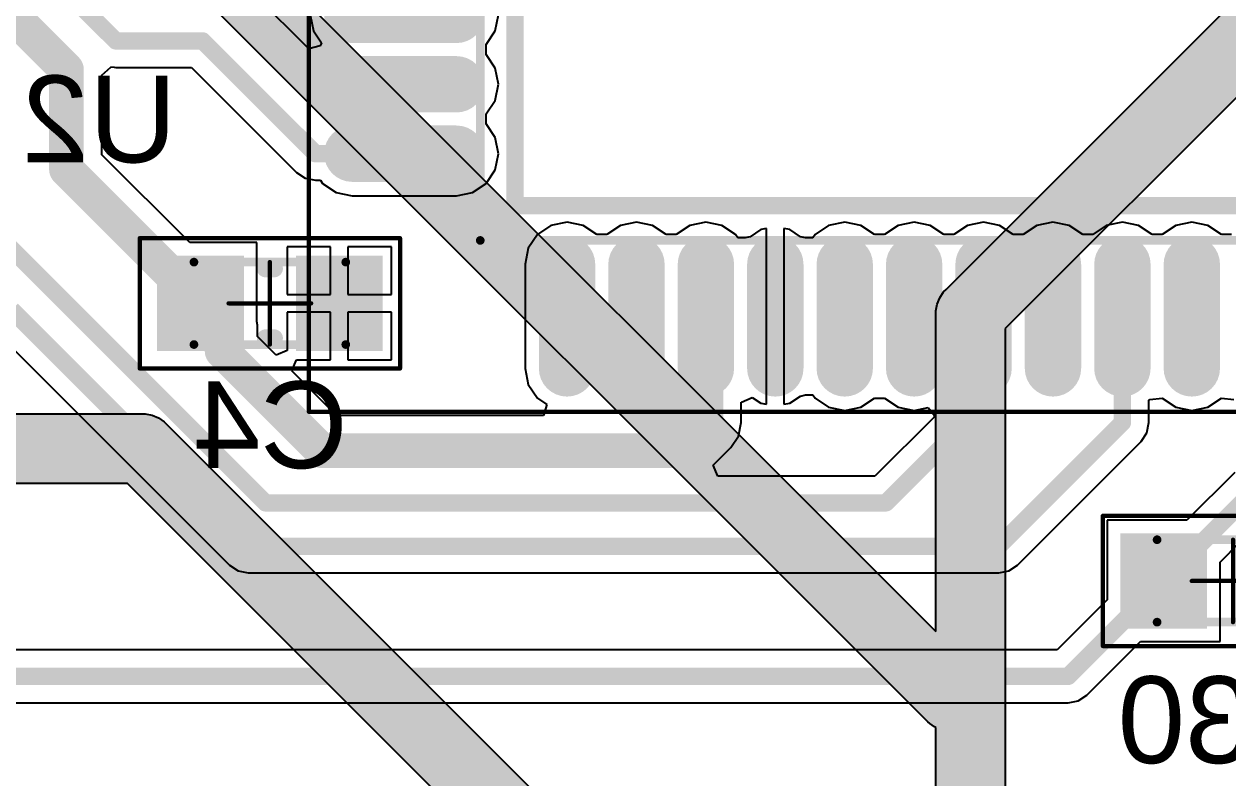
# Model space of a CAD drawing. Header units: inches. Extents: x -5 to 179, y -47 to 8.
# Drawn here: x 76.97 to 90.84, y -35.17 to -26.48 of the extents above; entities that cross this region are included whole.
import ezdxf

# ---------------------------------------------------------------- set-up
doc = ezdxf.new("R2010")
doc.units = ezdxf.units.IN
for name, color, linetype in [('Bottom 3D Body', 56, 'Continuous'), ('Bottom Courtyard', 56, 'Continuous'), ('Bottom Layer', 5, 'Continuous'), ('Bottom Overlay', 54, 'Continuous'), ('Bottom Paste', 16, 'Continuous'), ('Bottom Solder', 6, 'Continuous'), ('Mechanical 1', 6, 'Continuous'), ('Top Solder', 216, 'Continuous')]:
    doc.layers.add(name, color=color, linetype=linetype)
doc.styles.add('Arial', font='', dxfattribs={"height": 0.2})
doc.styles.get('Arial').set_extended_font_data('Arial')

# ---------------------------------------------------------------- blocks, each defined once
blk = doc.blocks.new('CAPC0603_1608_55_N_B_979')
at = {"layer": 'Bottom Layer'}
for points in [[(-0.34999803, 0.5000002699999999), (-0.34999803, -0.5000002699999999), (-1.24999877, -0.5000002699999999), (-1.24999877, 0.5000002699999999)], [(1.25000131, 0.5000002699999999), (1.25000131, -0.5000002699999999), (0.35000057, -0.5000002699999999), (0.35000057, 0.5000002699999999)]]:
    blk.add_hatch(color=5, dxfattribs=at).paths.add_polyline_path(points)
at = {"layer": 'Bottom Paste'}
for points in [[(-0.34999803, 0.5000002699999999), (-0.34999803, -0.5000002699999999), (-1.24999877, -0.5000002699999999), (-1.24999877, 0.5000002699999999)], [(1.25000131, 0.5000002699999999), (1.25000131, -0.5000002699999999), (0.35000057, -0.5000002699999999), (0.35000057, 0.5000002699999999)]]:
    blk.add_hatch(color=16, dxfattribs=at).paths.add_polyline_path(points)
at = {"layer": 'Bottom Solder'}
for points in [[(-0.29999813, 0.55000017), (-0.29999813, -0.55000017), (-1.29999867, -0.55000017), (-1.29999867, 0.55000017)], [(1.30000121, 0.55000017), (1.30000121, -0.55000017), (0.30000067, -0.55000017), (0.30000067, 0.55000017)]]:
    blk.add_hatch(color=6, dxfattribs=at).paths.add_polyline_path(points)
at = {"layer": 'Bottom 3D Body'}
for points in [[(0.8750020599999999, 0.47500032, 0.0999998, 0.0999998, 0), (-0.87499952, 0.47500032, 0.0999998, 0.0999998, 0)], [(-0.87499952, 0.47500032, 0.0999998, 0.0999998, 0), (-0.87499952, -0.47499778, 0.0999998, 0.0999998, 0)], [(0.8750020599999999, 0.47500032, 0.0999998, 0.0999998, 0), (0.8750020599999999, -0.47499778, 0.0999998, 0.0999998, 0)], [(0.8750020599999999, -0.47499778, 0.0999998, 0.0999998, 0), (-0.87499952, -0.47499778, 0.0999998, 0.0999998, 0)]]:
    blk.add_lwpolyline(points, format="xyseb", dxfattribs=at)
for points in [[(-0.8999982, 0.47500032, 0.0499999, 0.0499999, 1), (-0.8500008399999999, 0.47500032, 0.0499999, 0.0499999, 1)], [(-0.8999982, 0.47500032, 0.0499999, 0.0499999, 1), (-0.8500008399999999, 0.47500032, 0.0499999, 0.0499999, 1)], [(0.85000338, 0.47500032, 0.0499999, 0.0499999, 1), (0.90000074, 0.47500032, 0.0499999, 0.0499999, 1)], [(0.85000338, 0.47500032, 0.0499999, 0.0499999, 1), (0.90000074, 0.47500032, 0.0499999, 0.0499999, 1)], [(-0.8999982, -0.47499778, 0.0499999, 0.0499999, 1), (-0.8500008399999999, -0.47499778, 0.0499999, 0.0499999, 1)], [(-0.8999982, -0.47499778, 0.0499999, 0.0499999, 1), (-0.8500008399999999, -0.47499778, 0.0499999, 0.0499999, 1)], [(0.85000338, -0.47499778, 0.0499999, 0.0499999, 1), (0.90000074, -0.47499778, 0.0499999, 0.0499999, 1)], [(0.85000338, -0.47499778, 0.0499999, 0.0499999, 1), (0.90000074, -0.47499778, 0.0499999, 0.0499999, 1)]]:
    blk.add_lwpolyline(points, format="xyseb", close=True, dxfattribs=at)
at = {"layer": 'Bottom Courtyard'}
for points in [[(1.50000208, 0.75000104, 0.0499999, 0.0499999, 0), (-1.49999954, 0.75000104, 0.0499999, 0.0499999, 0)], [(-1.49999954, 0.75000104, 0.0499999, 0.0499999, 0), (-1.49999954, -0.7499985, 0.0499999, 0.0499999, 0)], [(1.50000208, 0.75000104, 0.0499999, 0.0499999, 0), (1.50000208, -0.7499985, 0.0499999, 0.0499999, 0)], [(2.54e-06, 0.47500032, 0.0499999, 0.0499999, 0), (2.54e-06, -0.47499778, 0.0499999, 0.0499999, 0)], [(0.47500286, 0, 0.0499999, 0.0499999, 0), (-0.47499778, 0, 0.0499999, 0.0499999, 0)], [(1.50000208, -0.7499985, 0.0499999, 0.0499999, 0), (-1.49999954, -0.7499985, 0.0499999, 0.0499999, 0)]]:
    blk.add_lwpolyline(points, format="xyseb", dxfattribs=at)
for points in [[(-1.51249888, 0.75000104, 0.02499868, 0.02499868, 1), (-1.4875002, 0.75000104, 0.02499868, 0.02499868, 1)], [(-1.51249888, 0.75000104, 0.02499868, 0.02499868, 1), (-1.4875002, 0.75000104, 0.02499868, 0.02499868, 1)], [(1.48750274, 0.75000104, 0.02499868, 0.02499868, 1), (1.51250142, 0.75000104, 0.02499868, 0.02499868, 1)], [(1.48750274, 0.75000104, 0.02499868, 0.02499868, 1), (1.51250142, 0.75000104, 0.02499868, 0.02499868, 1)], [(-0.0124968, 0.47500032, 0.02499868, 0.02499868, 1), (0.01250188, 0.47500032, 0.02499868, 0.02499868, 1)], [(-0.48749712, 0, 0.02499868, 0.02499868, 1), (-0.46249844, 0, 0.02499868, 0.02499868, 1)], [(0.46250352, 0, 0.02499868, 0.02499868, 1), (0.4875022, 0, 0.02499868, 0.02499868, 1)], [(-0.0124968, -0.47499778, 0.02499868, 0.02499868, 1), (0.01250188, -0.47499778, 0.02499868, 0.02499868, 1)], [(-1.51249888, -0.7499985, 0.02499868, 0.02499868, 1), (-1.4875002, -0.7499985, 0.02499868, 0.02499868, 1)], [(-1.51249888, -0.7499985, 0.02499868, 0.02499868, 1), (-1.4875002, -0.7499985, 0.02499868, 0.02499868, 1)], [(1.48750274, -0.7499985, 0.02499868, 0.02499868, 1), (1.51250142, -0.7499985, 0.02499868, 0.02499868, 1)], [(1.48750274, -0.7499985, 0.02499868, 0.02499868, 1), (1.51250142, -0.7499985, 0.02499868, 0.02499868, 1)]]:
    blk.add_lwpolyline(points, format="xyseb", close=True, dxfattribs=at)
blk = doc.blocks.new('CAPC0603_1608_55_N_B_989')
at = {"layer": 'Bottom Layer'}
for points in [[(-0.34999549, 0.50002567), (-0.34999549, -0.49997487), (-1.24999623, -0.49997487), (-1.24999623, 0.50002567)], [(1.25000131, 0.50002567), (1.25000131, -0.49997487), (0.35000057, -0.49997487), (0.35000057, 0.50002567)]]:
    blk.add_hatch(color=5, dxfattribs=at).paths.add_polyline_path(points)
at = {"layer": 'Bottom Paste'}
for points in [[(-0.34999549, 0.50002567), (-0.34999549, -0.49997487), (-1.24999623, -0.49997487), (-1.24999623, 0.50002567)], [(1.25000131, 0.50002567), (1.25000131, -0.49997487), (0.35000057, -0.49997487), (0.35000057, 0.50002567)]]:
    blk.add_hatch(color=16, dxfattribs=at).paths.add_polyline_path(points)
at = {"layer": 'Bottom Solder'}
for points in [[(-0.29999559, 0.55002557), (-0.29999559, -0.54997477), (-1.29999613, -0.54997477), (-1.29999613, 0.55002557)], [(1.30000121, 0.55002557), (1.30000121, -0.54997477), (0.30000067, -0.54997477), (0.30000067, 0.55002557)]]:
    blk.add_hatch(color=6, dxfattribs=at).paths.add_polyline_path(points)
at = {"layer": 'Bottom 3D Body'}
for points in [[(-0.8749766599999999, 0.4750054, 0.0999998, 0.0999998, 0), (-0.8749766599999999, -0.4750054, 0.0999998, 0.0999998, 0)], [(0.8749817400000001, 0.4750054, 0.0999998, 0.0999998, 0), (-0.8749766599999999, 0.4750054, 0.0999998, 0.0999998, 0)], [(0.8749817400000001, 0.4750054, 0.0999998, 0.0999998, 0), (0.8749817400000001, -0.4750054, 0.0999998, 0.0999998, 0)], [(0.8749817400000001, -0.4750054, 0.0999998, 0.0999998, 0), (-0.8749766599999999, -0.4750054, 0.0999998, 0.0999998, 0)]]:
    blk.add_lwpolyline(points, format="xyseb", dxfattribs=at)
for points in [[(-0.89997534, 0.4750054, 0.0499999, 0.0499999, 1), (-0.8499779799999999, 0.4750054, 0.0499999, 0.0499999, 1)], [(-0.89997534, 0.4750054, 0.0499999, 0.0499999, 1), (-0.8499779799999999, 0.4750054, 0.0499999, 0.0499999, 1)], [(0.8499830599999999, 0.4750054, 0.0499999, 0.0499999, 1), (0.8999804199999999, 0.4750054, 0.0499999, 0.0499999, 1)], [(0.8499830599999999, 0.4750054, 0.0499999, 0.0499999, 1), (0.8999804199999999, 0.4750054, 0.0499999, 0.0499999, 1)], [(-0.89997534, -0.4750054, 0.0499999, 0.0499999, 1), (-0.8499779799999999, -0.4750054, 0.0499999, 0.0499999, 1)], [(-0.89997534, -0.4750054, 0.0499999, 0.0499999, 1), (-0.8499779799999999, -0.4750054, 0.0499999, 0.0499999, 1)], [(0.8499830599999999, -0.4750054, 0.0499999, 0.0499999, 1), (0.8999804199999999, -0.4750054, 0.0499999, 0.0499999, 1)], [(0.8499830599999999, -0.4750054, 0.0499999, 0.0499999, 1), (0.8999804199999999, -0.4750054, 0.0499999, 0.0499999, 1)]]:
    blk.add_lwpolyline(points, format="xyseb", close=True, dxfattribs=at)
at = {"layer": 'Bottom Courtyard'}
for points in [[(-1.50001986, 0.7499858, 0.0499999, 0.0499999, 0), (-1.50001986, -0.7499858, 0.0499999, 0.0499999, 0)], [(1.50002494, 0.7499858, 0.0499999, 0.0499999, 0), (-1.50001986, 0.7499858, 0.0499999, 0.0499999, 0)], [(1.50002494, 0.7499858, 0.0499999, 0.0499999, 0), (1.50002494, -0.7499858, 0.0499999, 0.0499999, 0)], [(2.54e-06, 0.4750054, 0.0499999, 0.0499999, 0), (2.54e-06, -0.4750054, 0.0499999, 0.0499999, 0)], [(0.47498254, 2.54e-05, 0.0499999, 0.0499999, 0), (-0.4749774599999999, 2.54e-05, 0.0499999, 0.0499999, 0)], [(1.50002494, -0.7499858, 0.0499999, 0.0499999, 0), (-1.50001986, -0.7499858, 0.0499999, 0.0499999, 0)]]:
    blk.add_lwpolyline(points, format="xyseb", dxfattribs=at)
for points in [[(-1.5125192, 0.7499858, 0.02499868, 0.02499868, 1), (-1.48752052, 0.7499858, 0.02499868, 0.02499868, 1)], [(-1.5125192, 0.7499858, 0.02499868, 0.02499868, 1), (-1.48752052, 0.7499858, 0.02499868, 0.02499868, 1)], [(1.4875256, 0.7499858, 0.02499868, 0.02499868, 1), (1.51252428, 0.7499858, 0.02499868, 0.02499868, 1)], [(1.4875256, 0.7499858, 0.02499868, 0.02499868, 1), (1.51252428, 0.7499858, 0.02499868, 0.02499868, 1)], [(-0.0124968, 0.4750054, 0.02499868, 0.02499868, 1), (0.01250188, 0.4750054, 0.02499868, 0.02499868, 1)], [(-0.4874768, 2.54e-05, 0.02499868, 0.02499868, 1), (-0.46247812, 2.54e-05, 0.02499868, 0.02499868, 1)], [(0.4624831999999999, 2.54e-05, 0.02499868, 0.02499868, 1), (0.48748188, 2.54e-05, 0.02499868, 0.02499868, 1)], [(-0.0124968, -0.4750054, 0.02499868, 0.02499868, 1), (0.01250188, -0.4750054, 0.02499868, 0.02499868, 1)], [(-1.5125192, -0.7499858, 0.02499868, 0.02499868, 1), (-1.48752052, -0.7499858, 0.02499868, 0.02499868, 1)], [(-1.5125192, -0.7499858, 0.02499868, 0.02499868, 1), (-1.48752052, -0.7499858, 0.02499868, 0.02499868, 1)], [(1.4875256, -0.7499858, 0.02499868, 0.02499868, 1), (1.51252428, -0.7499858, 0.02499868, 0.02499868, 1)], [(1.4875256, -0.7499858, 0.02499868, 0.02499868, 1), (1.51252428, -0.7499858, 0.02499868, 0.02499868, 1)]]:
    blk.add_lwpolyline(points, format="xyseb", close=True, dxfattribs=at)
at = {"layer": 'Bottom Overlay'}
for points in [[(0.04998974, 0.4000246, 0.1999996, 0.1999996, 0), (-0.04998465999999999, 0.4000246, 0.1999996, 0.1999996, 0)], [(0.04998974, -0.3999738, 0.1999996, 0.1999996, 0), (-0.04998465999999999, -0.3999738, 0.1999996, 0.1999996, 0)]]:
    blk.add_lwpolyline(points, format="xyseb", dxfattribs=at)
for points in [[(-0.09998455999999999, 0.4000246, 0.0999998, 0.0999998, 1), (1.524e-05, 0.4000246, 0.0999998, 0.0999998, 1)], [(-1.016e-05, 0.4000246, 0.0999998, 0.0999998, 1), (0.09998964, 0.4000246, 0.0999998, 0.0999998, 1)], [(-0.09998455999999999, -0.3999738, 0.0999998, 0.0999998, 1), (1.524e-05, -0.3999738, 0.0999998, 0.0999998, 1)], [(-1.016e-05, -0.3999738, 0.0999998, 0.0999998, 1), (0.09998964, -0.3999738, 0.0999998, 0.0999998, 1)]]:
    blk.add_lwpolyline(points, format="xyseb", close=True, dxfattribs=at)
blk = doc.blocks.new('TQFP80P1200X1200X120_44N_B_993')
at = {"layer": 'Bottom Layer'}
h = blk.add_hatch(color=5, dxfattribs=at)
edge = h.paths.add_edge_path()
edge.add_arc((5.27501358, 3.20001138), 0.27499818, 90, 270)
edge.add_line((5.27501358, 2.9250132), (6.475016259999999, 2.9250132))
edge.add_arc((6.475016259999999, 3.20001138), 0.27499818, 270, 450)
edge.add_line((6.475016259999999, 3.47500956), (5.27501358, 3.47500956))
h = blk.add_hatch(color=5, dxfattribs=at)
edge = h.paths.add_edge_path()
edge.add_arc((5.27501358, 2.40001298), 0.27499818, 90, 270)
edge.add_line((5.27501358, 2.1250148), (6.475016259999999, 2.1250148))
edge.add_arc((6.475016259999999, 2.40001298), 0.27499818, 270, 450)
edge.add_line((6.475016259999999, 2.675011159999999), (5.27501358, 2.675011159999999))
h = blk.add_hatch(color=5, dxfattribs=at)
edge = h.paths.add_edge_path()
edge.add_arc((5.27501358, 1.60001458), 0.27499818, 90, 270)
edge.add_line((5.27501358, 1.3250164), (6.475016259999999, 1.3250164))
edge.add_arc((6.475016259999999, 1.60001458), 0.27499818, 270, 450)
edge.add_line((6.475016259999999, 1.87501276), (5.27501358, 1.87501276))
h = blk.add_hatch(color=5, dxfattribs=at)
edge = h.paths.add_edge_path()
edge.add_arc((5.27501358, 0.80001618), 0.27499818, 90, 270)
edge.add_line((5.27501358, 0.525018), (6.475016259999999, 0.525018))
edge.add_arc((6.475016259999999, 0.80001618), 0.27499818, 270, 450)
edge.add_line((6.475016259999999, 1.07501436), (5.27501358, 1.07501436))
h = blk.add_hatch(color=5, dxfattribs=at)
edge = h.paths.add_edge_path()
edge.add_arc((5.27501358, 1.777999999996326e-05), 0.27499818, 90, 270)
edge.add_line((5.27501358, -0.2749804), (6.475016259999999, -0.2749804))
edge.add_arc((6.475016259999999, 1.778000000003674e-05), 0.27499818, 270, 450)
edge.add_line((6.475016259999999, 0.27501596), (5.27501358, 0.2750159599999999))
h = blk.add_hatch(color=5, dxfattribs=at)
edge = h.paths.add_edge_path()
edge.add_arc((5.27501358, -0.7999806199999999), 0.27499818, 90, 270)
edge.add_line((5.27501358, -1.0749788), (6.475016259999999, -1.0749788))
edge.add_arc((6.475016259999999, -0.7999806199999999), 0.27499818, 270, 450)
edge.add_line((6.475016259999999, -0.5249824399999999), (5.27501358, -0.5249824399999999))
h = blk.add_hatch(color=5, dxfattribs=at)
edge = h.paths.add_edge_path()
edge.add_arc((5.27501358, -1.59997902), 0.27499818, 90, 270)
edge.add_line((5.27501358, -1.8749772), (6.475016259999999, -1.8749772))
edge.add_arc((6.475016259999999, -1.59997902), 0.27499818, 270, 450)
edge.add_line((6.475016259999999, -1.32498084), (5.27501358, -1.32498084))
h = blk.add_hatch(color=5, dxfattribs=at)
edge = h.paths.add_edge_path()
edge.add_arc((5.27501358, -2.39997742), 0.27499818, 90, 270)
edge.add_line((5.27501358, -2.6749756), (6.475016259999999, -2.6749756))
edge.add_arc((6.475016259999999, -2.39997742), 0.27499818, 270, 450)
edge.add_line((6.475016259999999, -2.12497924), (5.27501358, -2.12497924))
h = blk.add_hatch(color=5, dxfattribs=at)
edge = h.paths.add_edge_path()
edge.add_arc((5.27501358, -3.19997582), 0.27499818, 90, 270)
edge.add_line((5.27501358, -3.474974), (6.475016259999999, -3.474974))
edge.add_arc((6.475016259999999, -3.19997582), 0.27499818, 270, 450)
edge.add_line((6.475016259999999, -2.92497764), (5.27501358, -2.92497764))
h = blk.add_hatch(color=5, dxfattribs=at)
edge = h.paths.add_edge_path()
edge.add_arc((5.27501358, -4.00002502), 0.27499818, 90, 270)
edge.add_line((5.27501358, -4.2750232), (6.475016259999999, -4.2750232))
edge.add_arc((6.475016259999999, -4.00002502), 0.27499818, 270, 450)
edge.add_line((6.475016259999999, -3.72502684), (5.27501358, -3.72502684))
h = blk.add_hatch(color=5, dxfattribs=at)
edge = h.paths.add_edge_path()
edge.add_arc((2.39999012, -6.47500356), 0.27499818, 180, 360)
edge.add_line((2.6749883, -6.47500356), (2.6749883, -5.275000879999999))
edge.add_arc((2.39999012, -5.275000879999999), 0.27499818, 0, 180)
edge.add_line((2.12499194, -5.275000879999999), (2.12499194, -6.47500356))
h = blk.add_hatch(color=5, dxfattribs=at)
edge = h.paths.add_edge_path()
edge.add_arc((3.19998852, -6.47500356), 0.27499818, 180, 360)
edge.add_line((3.4749867, -6.47500356), (3.4749867, -5.275000879999999))
edge.add_arc((3.19998852, -5.275000879999999), 0.27499818, 0, 180)
edge.add_line((2.92499034, -5.275000879999999), (2.92499034, -6.47500356))
h = blk.add_hatch(color=5, dxfattribs=at)
edge = h.paths.add_edge_path()
edge.add_arc((3.99998692, -6.47500356), 0.27499818, 180, 360)
edge.add_line((4.2749851, -6.47500356), (4.2749851, -5.275000879999999))
edge.add_arc((3.99998692, -5.275000879999999), 0.27499818, 0, 180)
edge.add_line((3.72498874, -5.275000879999999), (3.72498874, -6.47500356))
at = {"layer": 'Bottom Paste'}
h = blk.add_hatch(color=16, dxfattribs=at)
edge = h.paths.add_edge_path()
edge.add_arc((5.27501358, 3.20001138), 0.27499818, 90, 270)
edge.add_line((5.27501358, 2.9250132), (6.475016259999999, 2.9250132))
edge.add_arc((6.475016259999999, 3.20001138), 0.27499818, 270, 450)
edge.add_line((6.475016259999999, 3.47500956), (5.27501358, 3.47500956))
h = blk.add_hatch(color=16, dxfattribs=at)
edge = h.paths.add_edge_path()
edge.add_arc((5.27501358, 2.40001298), 0.27499818, 90, 270)
edge.add_line((5.27501358, 2.1250148), (6.475016259999999, 2.1250148))
edge.add_arc((6.475016259999999, 2.40001298), 0.27499818, 270, 450)
edge.add_line((6.475016259999999, 2.675011159999999), (5.27501358, 2.675011159999999))
h = blk.add_hatch(color=16, dxfattribs=at)
edge = h.paths.add_edge_path()
edge.add_arc((5.27501358, 1.60001458), 0.27499818, 90, 270)
edge.add_line((5.27501358, 1.3250164), (6.475016259999999, 1.3250164))
edge.add_arc((6.475016259999999, 1.60001458), 0.27499818, 270, 450)
edge.add_line((6.475016259999999, 1.87501276), (5.27501358, 1.87501276))
h = blk.add_hatch(color=16, dxfattribs=at)
edge = h.paths.add_edge_path()
edge.add_arc((5.27501358, 0.80001618), 0.27499818, 90, 270)
edge.add_line((5.27501358, 0.525018), (6.475016259999999, 0.525018))
edge.add_arc((6.475016259999999, 0.80001618), 0.27499818, 270, 450)
edge.add_line((6.475016259999999, 1.07501436), (5.27501358, 1.07501436))
h = blk.add_hatch(color=16, dxfattribs=at)
edge = h.paths.add_edge_path()
edge.add_arc((5.27501358, 1.777999999996326e-05), 0.27499818, 90, 270)
edge.add_line((5.27501358, -0.2749804), (6.475016259999999, -0.2749804))
edge.add_arc((6.475016259999999, 1.778000000003674e-05), 0.27499818, 270, 450)
edge.add_line((6.475016259999999, 0.27501596), (5.27501358, 0.2750159599999999))
h = blk.add_hatch(color=16, dxfattribs=at)
edge = h.paths.add_edge_path()
edge.add_arc((5.27501358, -0.7999806199999999), 0.27499818, 90, 270)
edge.add_line((5.27501358, -1.0749788), (6.475016259999999, -1.0749788))
edge.add_arc((6.475016259999999, -0.7999806199999999), 0.27499818, 270, 450)
edge.add_line((6.475016259999999, -0.5249824399999999), (5.27501358, -0.5249824399999999))
h = blk.add_hatch(color=16, dxfattribs=at)
edge = h.paths.add_edge_path()
edge.add_arc((5.27501358, -1.59997902), 0.27499818, 90, 270)
edge.add_line((5.27501358, -1.8749772), (6.475016259999999, -1.8749772))
edge.add_arc((6.475016259999999, -1.59997902), 0.27499818, 270, 450)
edge.add_line((6.475016259999999, -1.32498084), (5.27501358, -1.32498084))
h = blk.add_hatch(color=16, dxfattribs=at)
edge = h.paths.add_edge_path()
edge.add_arc((5.27501358, -2.39997742), 0.27499818, 90, 270)
edge.add_line((5.27501358, -2.6749756), (6.475016259999999, -2.6749756))
edge.add_arc((6.475016259999999, -2.39997742), 0.27499818, 270, 450)
edge.add_line((6.475016259999999, -2.12497924), (5.27501358, -2.12497924))
h = blk.add_hatch(color=16, dxfattribs=at)
edge = h.paths.add_edge_path()
edge.add_arc((5.27501358, -3.19997582), 0.27499818, 90, 270)
edge.add_line((5.27501358, -3.474974), (6.475016259999999, -3.474974))
edge.add_arc((6.475016259999999, -3.19997582), 0.27499818, 270, 450)
edge.add_line((6.475016259999999, -2.92497764), (5.27501358, -2.92497764))
h = blk.add_hatch(color=16, dxfattribs=at)
edge = h.paths.add_edge_path()
edge.add_arc((5.27501358, -4.00002502), 0.27499818, 90, 270)
edge.add_line((5.27501358, -4.2750232), (6.475016259999999, -4.2750232))
edge.add_arc((6.475016259999999, -4.00002502), 0.27499818, 270, 450)
edge.add_line((6.475016259999999, -3.72502684), (5.27501358, -3.72502684))
h = blk.add_hatch(color=16, dxfattribs=at)
edge = h.paths.add_edge_path()
edge.add_arc((2.39999012, -6.47500356), 0.27499818, 180, 360)
edge.add_line((2.6749883, -6.47500356), (2.6749883, -5.275000879999999))
edge.add_arc((2.39999012, -5.275000879999999), 0.27499818, 0, 180)
edge.add_line((2.12499194, -5.275000879999999), (2.12499194, -6.47500356))
h = blk.add_hatch(color=16, dxfattribs=at)
edge = h.paths.add_edge_path()
edge.add_arc((3.19998852, -6.47500356), 0.27499818, 180, 360)
edge.add_line((3.4749867, -6.47500356), (3.4749867, -5.275000879999999))
edge.add_arc((3.19998852, -5.275000879999999), 0.27499818, 0, 180)
edge.add_line((2.92499034, -5.275000879999999), (2.92499034, -6.47500356))
h = blk.add_hatch(color=16, dxfattribs=at)
edge = h.paths.add_edge_path()
edge.add_arc((3.99998692, -6.47500356), 0.27499818, 180, 360)
edge.add_line((4.2749851, -6.47500356), (4.2749851, -5.275000879999999))
edge.add_arc((3.99998692, -5.275000879999999), 0.27499818, 0, 180)
edge.add_line((3.72498874, -5.275000879999999), (3.72498874, -6.47500356))
at = {"layer": 'Bottom Solder'}
h = blk.add_hatch(color=6, dxfattribs=at)
edge = h.paths.add_edge_path()
edge.add_arc((5.27501358, 3.20001138), 0.32499808, 90, 270)
edge.add_line((5.27501358, 2.8750133), (6.475016259999999, 2.8750133))
edge.add_arc((6.475016259999999, 3.20001138), 0.32499808, 270, 450)
edge.add_line((6.475016259999999, 3.52500946), (5.27501358, 3.52500946))
h = blk.add_hatch(color=6, dxfattribs=at)
edge = h.paths.add_edge_path()
edge.add_arc((5.27501358, 2.40001298), 0.32499808, 90, 270)
edge.add_line((5.27501358, 2.0750149), (6.475016259999999, 2.0750149))
edge.add_arc((6.475016259999999, 2.40001298), 0.32499808, 270, 450)
edge.add_line((6.475016259999999, 2.725011059999999), (5.27501358, 2.725011059999999))
h = blk.add_hatch(color=6, dxfattribs=at)
edge = h.paths.add_edge_path()
edge.add_arc((5.27501358, 1.60001458), 0.32499808, 90, 270)
edge.add_line((5.27501358, 1.2750165), (6.475016259999999, 1.2750165))
edge.add_arc((6.475016259999999, 1.60001458), 0.32499808, 270, 450)
edge.add_line((6.475016259999999, 1.92501266), (5.27501358, 1.92501266))
h = blk.add_hatch(color=6, dxfattribs=at)
edge = h.paths.add_edge_path()
edge.add_arc((5.27501358, 0.80001618), 0.32499808, 90, 270)
edge.add_line((5.27501358, 0.4750181), (6.475016259999999, 0.4750181))
edge.add_arc((6.475016259999999, 0.80001618), 0.32499808, 270, 450)
edge.add_line((6.475016259999999, 1.12501426), (5.27501358, 1.12501426))
h = blk.add_hatch(color=6, dxfattribs=at)
edge = h.paths.add_edge_path()
edge.add_arc((5.27501358, 1.777999999996326e-05), 0.32499808, 90, 270)
edge.add_line((5.27501358, -0.3249803), (6.475016259999999, -0.3249802999999999))
edge.add_arc((6.475016259999999, 1.778000000003674e-05), 0.32499808, 270, 450)
edge.add_line((6.475016259999999, 0.32501586), (5.27501358, 0.3250158599999999))
h = blk.add_hatch(color=6, dxfattribs=at)
edge = h.paths.add_edge_path()
edge.add_arc((5.27501358, -0.7999806199999999), 0.32499808, 90, 270)
edge.add_line((5.27501358, -1.1249787), (6.475016259999999, -1.1249787))
edge.add_arc((6.475016259999999, -0.7999806199999999), 0.32499808, 270, 450)
edge.add_line((6.475016259999999, -0.47498254), (5.27501358, -0.47498254))
h = blk.add_hatch(color=6, dxfattribs=at)
edge = h.paths.add_edge_path()
edge.add_arc((5.27501358, -1.59997902), 0.32499808, 90, 270)
edge.add_line((5.27501358, -1.9249771), (6.475016259999999, -1.9249771))
edge.add_arc((6.475016259999999, -1.59997902), 0.32499808, 270, 450)
edge.add_line((6.475016259999999, -1.27498094), (5.27501358, -1.27498094))
h = blk.add_hatch(color=6, dxfattribs=at)
edge = h.paths.add_edge_path()
edge.add_arc((5.27501358, -2.39997742), 0.32499808, 90, 270)
edge.add_line((5.27501358, -2.7249755), (6.475016259999999, -2.7249755))
edge.add_arc((6.475016259999999, -2.39997742), 0.32499808, 270, 450)
edge.add_line((6.475016259999999, -2.07497934), (5.27501358, -2.07497934))
h = blk.add_hatch(color=6, dxfattribs=at)
edge = h.paths.add_edge_path()
edge.add_arc((5.27501358, -3.19997582), 0.32499808, 90, 270)
edge.add_line((5.27501358, -3.5249739), (6.475016259999999, -3.5249739))
edge.add_arc((6.475016259999999, -3.19997582), 0.32499808, 270, 450)
edge.add_line((6.475016259999999, -2.87497774), (5.27501358, -2.87497774))
h = blk.add_hatch(color=6, dxfattribs=at)
edge = h.paths.add_edge_path()
edge.add_arc((5.27501358, -4.00002502), 0.32499808, 90, 270)
edge.add_line((5.27501358, -4.3250231), (6.475016259999999, -4.3250231))
edge.add_arc((6.475016259999999, -4.00002502), 0.32499808, 270, 450)
edge.add_line((6.475016259999999, -3.67502694), (5.27501358, -3.67502694))
h = blk.add_hatch(color=6, dxfattribs=at)
edge = h.paths.add_edge_path()
edge.add_arc((2.39999012, -6.47500356), 0.32499808, 180, 360)
edge.add_line((2.7249882, -6.47500356), (2.7249882, -5.275000879999999))
edge.add_arc((2.39999012, -5.275000879999999), 0.32499808, 0, 180)
edge.add_line((2.07499204, -5.275000879999999), (2.07499204, -6.47500356))
h = blk.add_hatch(color=6, dxfattribs=at)
edge = h.paths.add_edge_path()
edge.add_arc((3.19998852, -6.47500356), 0.32499808, 180, 360)
edge.add_line((3.5249866, -6.47500356), (3.5249866, -5.275000879999999))
edge.add_arc((3.19998852, -5.275000879999999), 0.32499808, 0, 180)
edge.add_line((2.87499044, -5.275000879999999), (2.87499044, -6.47500356))
h = blk.add_hatch(color=6, dxfattribs=at)
edge = h.paths.add_edge_path()
edge.add_arc((3.99998692, -6.47500356), 0.32499808, 180, 360)
edge.add_line((4.324985, -6.47500356), (4.324985, -5.275000879999999))
edge.add_arc((3.99998692, -5.275000879999999), 0.32499808, 0, 180)
edge.add_line((3.67498884, -5.275000879999999), (3.67498884, -6.47500356))
at = {"layer": 'Bottom 3D Body'}
for points in [[(4.999984919999999, -5.00002302, 0.0999998, 0.0999998, 0), (4.999984919999999, 5.00000778, 0.0999998, 0.0999998, 0)], [(4.999984919999999, -5.00002302, 0.0999998, 0.0999998, 0), (-4.99999508, -5.00002302, 0.0999998, 0.0999998, 0)]]:
    blk.add_lwpolyline(points, format="xyseb", dxfattribs=at)
blk.add_lwpolyline([(4.97498624, -5.00002302, 0.0499999, 0.0499999, 1), (5.0249836, -5.00002302, 0.0499999, 0.0499999, 1)], format="xyseb", close=True, dxfattribs=at)
blk.add_lwpolyline([(4.97498624, -5.00002302, 0.0499999, 0.0499999, 1), (5.0249836, -5.00002302, 0.0499999, 0.0499999, 1)], format="xyseb", close=True, dxfattribs=at)
at = {"layer": 'Bottom Courtyard'}
for points in [[(6.97498732, -6.97502542, 0.0499999, 0.0499999, 0), (6.97498732, 6.975010179999999, 0.0499999, 0.0499999, 0)], [(6.97498732, -6.97502542, 0.0499999, 0.0499999, 0), (-6.97499748, -6.97502542, 0.0499999, 0.0499999, 0)]]:
    blk.add_lwpolyline(points, format="xyseb", dxfattribs=at)
blk.add_lwpolyline([(6.96248798, -6.97502542, 0.02499868, 0.02499868, 1), (6.98748666, -6.97502542, 0.02499868, 0.02499868, 1)], format="xyseb", close=True, dxfattribs=at)
blk.add_lwpolyline([(6.96248798, -6.97502542, 0.02499868, 0.02499868, 1), (6.98748666, -6.97502542, 0.02499868, 0.02499868, 1)], format="xyseb", close=True, dxfattribs=at)
at = {"layer": 'Bottom Overlay'}
for points in [[(4.59998572, -4.60002382, 0.1999996, 0.1999996, 0), (4.59998572, 4.60000858, 0.1999996, 0.1999996, 0)], [(4.59998572, -4.60002382, 0.1999996, 0.1999996, 0), (-4.59999588, -4.60002382, 0.1999996, 0.1999996, 0)]]:
    blk.add_lwpolyline(points, format="xyseb", dxfattribs=at)
blk.add_lwpolyline([(4.54998582, -4.60002382, 0.0999998, 0.0999998, 1), (4.64998562, -4.60002382, 0.0999998, 0.0999998, 1)], format="xyseb", close=True, dxfattribs=at)
blk.add_lwpolyline([(4.54998582, -4.60002382, 0.0999998, 0.0999998, 1), (4.64998562, -4.60002382, 0.0999998, 0.0999998, 1)], format="xyseb", close=True, dxfattribs=at)

msp = doc.modelspace()

# ---------------------------------------------------------------- linework, layer by layer
at = {"layer": 'Bottom Layer'}
for p, q in [((80.24733506, -26.76474454), (79.54129888, -26.05870836)), ((80.26569164, -26.37498915999999), (80.3025572, -26.56032534)), ((82.39743743999999, -26.56032534), (82.434303, -26.37498915999999)), ((80.3025572, -26.56032534), (80.39368223999999, -26.69670556)), ((82.29245415999999, -26.71744212), (82.39743743999999, -26.56032534)), ((80.37847018, -26.73000242), (80.24733506, -26.76474454)), ((80.39368223999999, -26.69670556), (80.37847018, -26.73000242)), ((82.29245415999999, -26.8325346), (82.29245415999999, -26.71744212)), ((82.39743743999999, -26.98965138), (82.29245415999999, -26.8325346)), ((77.86369492, -27.06914068), (77.96838609999999, -26.97811216)), ((77.96838609999999, -26.97811216), (77.9866995, -26.97325822)), ((77.9866995, -26.97325822), (78.02500016, -26.98087822)), ((78.02500016, -26.98087822), (78.02501285999999, -26.98087568)), ((78.02501285999999, -26.98087568), (78.89830042, -26.98087568)), ((78.89830042, -26.98087568), (79.1087064, -27.19127912)), ((82.434303, -27.17498756), (82.39743743999999, -26.98965138)), ((77.86369492, -27.9869519), (77.86369492, -27.06914068)), ((79.1087064, -27.19127912), (79.10871148, -27.19128674)), ((79.10871148, -27.19128674), (79.10874958, -27.19131214)), ((79.10874958, -27.19131214), (80.10870693999999, -28.19126696)), ((82.39743743999999, -27.36032374), (82.434303, -27.17498756)), ((82.29245415999999, -27.51744052), (82.39743743999999, -27.36032374)), ((82.29245415999999, -27.632533), (82.29245415999999, -27.51744052)), ((82.39743743999999, -27.78964978), (82.29245415999999, -27.632533)), ((82.434303, -27.97498596), (82.39743743999999, -27.78964978)), ((78.8767663, -29.00002582), (77.86369492, -27.9869519)), ((82.39743743999999, -28.16032214), (82.434303, -27.97498596)), ((82.29245415999999, -28.31744146), (82.39743743999999, -28.16032214)), ((80.10870693999999, -28.19126696), (80.10871202, -28.19127458)), ((80.10871202, -28.19127458), (80.20794728, -28.25757874)), ((80.20794728, -28.25757874), (80.32500064, -28.28086292)), ((80.32500064, -28.28086292), (80.38310059999999, -28.28086292)), ((80.38310059999999, -28.28086292), (80.40754048, -28.31744146)), ((80.40754048, -28.31744146), (80.5646598, -28.42242474)), ((80.5646598, -28.42242474), (80.74999598, -28.4592903)), ((81.94999866, -28.4592903), (82.13533484, -28.42242474)), ((82.13533484, -28.42242474), (82.29245415999999, -28.31744146)), ((80.74999598, -28.4592903), (81.94999866, -28.4592903)), ((83.03963834, -28.80257384), (82.88251902, -28.90755712)), ((83.22497451999999, -28.76570828), (83.03963834, -28.80257384)), ((83.4103107, -28.80257384), (83.22497451999999, -28.76570828)), ((83.56742747999999, -28.90755712), (83.4103107, -28.80257384)), ((83.83968754, -28.80257384), (83.68257075999999, -28.90755712)), ((84.02502372, -28.76570828), (83.83968754, -28.80257384)), ((84.2103599, -28.80257384), (84.02502372, -28.76570828)), ((84.36747668, -28.90755712), (84.2103599, -28.80257384)), ((84.63968593999999, -28.80257384), (84.48256916, -28.90755712)), ((84.82502212, -28.76570828), (84.63968593999999, -28.80257384)), ((85.0103583, -28.80257384), (84.82502212, -28.76570828)), ((85.16747762, -28.90755712), (85.0103583, -28.80257384)), ((85.45919408, -28.84967306), (85.33637746, -28.93173792)), ((85.52503596, -28.83657682), (85.45919408, -28.84967306)), ((85.52503596, -29.85002412), (85.52503596, -28.83657682)), ((85.79084696, -28.84967306), (85.72503556, -28.8365819)), ((85.72503556, -28.8365819), (85.72503556, -29.85002412)), ((85.91366357999999, -28.93173792), (85.79084696, -28.84967306)), ((86.23968274, -28.80257384), (86.08256341999999, -28.90755712)), ((86.42501892, -28.76570828), (86.23968274, -28.80257384)), ((86.61035509999999, -28.80257384), (86.42501892, -28.76570828)), ((86.76747188, -28.90755712), (86.61035509999999, -28.80257384)), ((87.03968114, -28.80257384), (86.88256435999999, -28.90755712)), ((87.22501731999999, -28.76570828), (87.03968114, -28.80257384)), ((87.41035349999999, -28.80257384), (87.22501731999999, -28.76570828)), ((87.56747028, -28.90755712), (87.41035349999999, -28.80257384)), ((87.83967953999999, -28.80257384), (87.68256276, -28.90755712)), ((88.02501572, -28.76570828), (87.83967953999999, -28.80257384)), ((88.21035189999999, -28.80257384), (88.02501572, -28.76570828)), ((88.36746868, -28.90755712), (88.21035189999999, -28.80257384)), ((88.63967794, -28.80257384), (88.48256115999999, -28.90755712)), ((88.82501411999999, -28.76570828), (88.63967794, -28.80257384)), ((89.0103503, -28.80257384), (88.82501411999999, -28.76570828)), ((89.16746708, -28.90755712), (89.0103503, -28.80257384)), ((89.43967633999999, -28.80257384), (89.28255956, -28.90755712)), ((89.62501252, -28.76570828), (89.43967633999999, -28.80257384)), ((89.81034869999999, -28.80257384), (89.62501252, -28.76570828)), ((89.96746548, -28.90755712), (89.81034869999999, -28.80257384)), ((90.23967473999998, -28.80257384), (90.08255796, -28.90755712)), ((90.42501092, -28.76570828), (90.23967473999998, -28.80257384)), ((90.6103471, -28.80257384), (90.42501092, -28.76570828)), ((90.76746388, -28.90755712), (90.6103471, -28.80257384)), ((82.88251902, -28.90755712), (82.77753573999999, -29.06467644)), ((83.68257075999999, -28.90755712), (83.56742747999999, -28.90755712)), ((84.48256916, -28.90755712), (84.36747668, -28.90755712)), ((85.19158983999999, -28.9436429), (85.16747762, -28.90755712)), ((85.27862802, -28.9436429), (85.19158983999999, -28.9436429)), ((85.33637746, -28.93173792), (85.27862802, -28.9436429)), ((85.97141302, -28.9436429), (85.91366357999999, -28.93173792)), ((86.0584512, -28.9436429), (85.97141302, -28.9436429)), ((86.08256341999999, -28.90755712), (86.0584512, -28.9436429)), ((86.88256435999999, -28.90755712), (86.76747188, -28.90755712)), ((87.68256276, -28.90755712), (87.56747028, -28.90755712)), ((88.48256115999999, -28.90755712), (88.36746868, -28.90755712)), ((89.28255956, -28.90755712), (89.16746708, -28.90755712)), ((90.08255796, -28.90755712), (89.96746548, -28.90755712)), ((90.88255636, -28.90755712), (90.76746388, -28.90755712)), ((79.64999818, -29.00002582), (78.8767663, -29.00002582)), ((79.64999818, -29.91061836), (79.64999818, -29.00002582)), ((80.4999914, -29.05002572), (79.99999747999999, -29.05002572)), ((79.99999747999999, -29.05002572), (79.99999747999999, -29.60002462)), ((80.4999914, -29.60002462), (80.4999914, -29.05002572)), ((81.19999508, -29.05002572), (80.699991, -29.05002572)), ((80.699991, -29.05002572), (80.699991, -29.60002462)), ((81.19999508, -29.60002462), (81.19999508, -29.05002572)), ((82.77753573999999, -29.06467644), (82.74067018, -29.25001262)), ((82.74067018, -29.25001262), (82.74067018, -30.4500153)), ((79.99999747999999, -29.60002462), (80.4999914, -29.60002462)), ((80.699991, -29.60002462), (81.19999508, -29.60002462)), ((80.4999914, -29.80002422), (79.99999747999999, -29.80002422)), ((79.99999747999999, -29.80002422), (79.99999747999999, -30.24362506)), ((80.4999914, -30.35002312), (80.4999914, -29.80002422)), ((81.19999508, -29.80002422), (80.699991, -29.80002422)), ((80.699991, -29.80002422), (80.699991, -30.35002312)), ((81.19999508, -30.35002312), (81.19999508, -29.80002422)), ((79.65783662, -29.95002646), (79.64999818, -29.91061836)), ((79.65783662, -30.08107014), (79.65783662, -29.95002646)), ((85.52503596, -30.8634511), (85.52503596, -29.85002412)), ((85.72503556, -29.85002412), (85.72503556, -30.86344601999999)), ((79.87299748, -30.296231), (79.65783662, -30.08107014)), ((76.84232789999999, -30.22490272), (79.33370975999999, -32.71628204)), ((79.99999747999999, -30.24362506), (79.87299748, -30.296231)), ((80.0537896, -30.47702311999999), (80.10639554, -30.35002312)), ((80.10639554, -30.35002312), (80.4999914, -30.35002312)), ((80.699991, -30.35002312), (81.19999508, -30.35002312)), ((80.56892953999998, -30.9921656), (80.0537896, -30.47702311999999)), ((82.74067018, -30.4500153), (82.77753573999999, -30.63535148)), ((82.77753573999999, -30.63535148), (82.88251902, -30.7924708)), ((82.88251902, -30.7924708), (82.99131484, -30.8651656)), ((85.23463776, -30.83849306), (85.35985722, -30.78397958)), ((85.35985722, -30.78397958), (85.45919408, -30.85035486)), ((85.79084696, -30.85035486), (85.91366357999999, -30.76829)), ((85.91366357999999, -30.76829), (85.97141302, -30.75638502)), ((85.97141302, -30.75638502), (86.0584512, -30.75638502)), ((86.0584512, -30.75638502), (86.08256341999999, -30.7924708)), ((86.08256341999999, -30.7924708), (86.23968274, -30.89745408)), ((86.61035509999999, -30.89745408), (86.76747188, -30.7924708)), ((86.76747188, -30.7924708), (86.88256435999999, -30.7924708)), ((86.88256435999999, -30.7924708), (87.03968114, -30.89745408)), ((89.94143555999999, -30.80986472), (90.08255796, -30.7924708)), ((90.08255796, -30.7924708), (90.23967473999998, -30.89745408)), ((90.6103471, -30.89745408), (90.76746641999999, -30.7924708)), ((90.76746641999999, -30.7924708), (90.90858628, -30.80986472)), ((82.99131484, -30.8651656), (82.95278812, -30.9921656)), ((85.23285722, -30.8402355), (85.23463776, -30.83849306)), ((85.23285722, -31.07497976), (85.23285722, -30.8402355)), ((85.45919408, -30.85035486), (85.52503596, -30.8634511)), ((85.72503556, -30.86344601999999), (85.79084696, -30.85035486)), ((86.23968274, -30.89745408), (86.42501892, -30.93431964)), ((86.42501892, -30.93431964), (86.61035509999999, -30.89745408)), ((87.03968114, -30.89745408), (87.22501731999999, -30.93431964)), ((87.22501731999999, -30.93431964), (87.385398, -30.90241724)), ((87.385398, -30.90241724), (87.44689647999999, -30.97777396)), ((89.93088947999999, -30.81691068), (89.94143555999999, -30.80986472)), ((89.93088947999999, -31.07498484), (89.93088947999999, -30.81691068)), ((90.23967473999998, -30.89745408), (90.42501092, -30.93431964)), ((90.42501092, -30.93431964), (90.6103471, -30.89745408)), ((82.95278812, -30.9921656), (80.56892953999998, -30.9921656)), ((85.20181334, -31.23105259999999), (85.23285722, -31.07497976)), ((87.4602645, -31.00715922), (86.77329864, -31.69412254)), ((87.44689647999999, -30.97777396), (87.4602645, -31.00715922)), ((89.9076053, -31.1920382), (89.93088947999999, -31.07498484)), ((89.84130114, -31.29127346), (89.9076053, -31.1920382)), ((85.11340609999999, -31.36336374), (85.20181334, -31.23105259999999)), ((88.41628494, -32.71628966), (89.84129352, -31.29127854)), ((89.84129352, -31.29127854), (89.84130114, -31.29127346)), ((84.9096473, -31.56712254), (85.11339848, -31.36336882)), ((85.11339848, -31.36336882), (85.11340609999999, -31.36336374)), ((84.96225324, -31.69412254), (84.9096473, -31.56712254)), ((86.77329864, -31.69412254), (84.96225324, -31.69412254)), ((90.91913235999999, -31.64829078), (90.36742149999999, -32.20000164)), ((90.36742149999999, -32.20000164), (89.45000144, -32.20000164)), ((89.45000144, -32.20000164), (89.45000144, -33.11742169999999)), ((90.74999884, -32.68257878), (90.98266792, -32.4499097)), ((79.33370975999999, -32.71628204), (79.33371484, -32.71628966)), ((79.33371484, -32.71628966), (79.4329501, -32.78259382)), ((88.31704968, -32.78259382), (88.41628494, -32.71628966)), ((90.74999884, -33.59999884), (90.74999884, -32.68257878)), ((79.4329501, -32.78259382), (79.55000346, -32.80588054)), ((79.55000346, -32.80588054), (79.55001616, -32.805878)), ((79.55001616, -32.805878), (88.19998362, -32.805878)), ((88.19998362, -32.805878), (88.19999632, -32.80588054)), ((88.19999632, -32.80588054), (88.31704968, -32.78259382)), ((89.45000144, -33.11742169999999), (88.87329951999999, -33.69412362)), ((88.87329951999999, -33.69412362), (25.52669774, -33.69412362)), ((89.21628842, -34.2162892), (89.83257877999999, -33.59999884)), ((89.83257877999999, -33.59999884), (90.74999884, -33.59999884)), ((89.11705316, -34.28259335999999), (89.21628842, -34.2162892)), ((25.4000127, -34.30587754), (88.9999871, -34.30587754)), ((88.9999871, -34.30587754), (88.9999998, -34.30588008)), ((88.9999998, -34.30588008), (89.11705316, -34.28259335999999))]:
    msp.add_line(p, q, dxfattribs=at)
for points in [[(77.32499901999999, -25.97499758, 0.1999996, 0.1999996, 0), (78.02500016, -26.67499872, 0.1999996, 0.1999996, 0)], [(76.68673258, -26.23673188, 0.3999992, 0.3999992, 0), (77.45585982, -27.00585912, 0.3999992, 0.3999992, 0)], [(79.32501026, -26.27499698, 0.1999996, 0.1999996, 0), (80.22500083999999, -27.17498756, 0.1999996, 0.1999996, 0)], [(78.02500016, -26.67499872, 0.1999996, 0.1999996, 0), (79.02500069999999, -26.67499872, 0.1999996, 0.1999996, 0)], [(79.02500069999999, -26.67499872, 0.1999996, 0.1999996, 0), (79.3250001, -26.97499812, 0.1999996, 0.1999996, 0)], [(77.45585982, -28.15588476, 0.3999992, 0.3999992, 0), (77.45585982, -27.00585912, 0.3999992, 0.3999992, 0)], [(79.3250001, -26.97499812, 0.1999996, 0.1999996, 0), (79.3250128, -26.97499812, 0.1999996, 0.1999996, 0)], [(79.3250128, -26.97499812, 0.1999996, 0.1999996, 0), (80.32500064, -27.97498596, 0.1999996, 0.1999996, 0)], [(80.22500083999999, -27.17498756, 0.1999996, 0.1999996, 0), (81.34999731999999, -27.17498756, 0.1999996, 0.1999996, 0)], [(80.32500064, -27.97498596, 0.1999996, 0.1999996, 0), (81.34999731999999, -27.97498596, 0.1999996, 0.1999996, 0)], [(77.45585982, -28.15588476, 0.3999992, 0.3999992, 0), (78.69999754, -29.40002248, 0.3999992, 0.3999992, 0)], [(76.62500042, -28.8749994, 0.1999996, 0.1999996, 0), (79.75000051999999, -31.9999995, 0.1999996, 0.1999996, 0)], [(78.69999754, -29.40002248, 0.3999992, 0.3999992, 0), (78.74999743999999, -29.40002248, 0.3999992, 0.3999992, 0)], [(78.74999743999999, -29.40002248, 0.3999992, 0.3999992, 0), (78.99999948, -29.65002452, 0.3999992, 0.3999992, 0)], [(78.99999948, -29.70002442, 0.3999992, 0.3999992, 0), (78.99999948, -29.65002452, 0.3999992, 0.3999992, 0)], [(78.99999948, -29.70002442, 0.3999992, 0.3999992, 0), (79.25000152, -29.95002646, 0.3999992, 0.3999992, 0)], [(76.82500256, -29.77500014, 0.1999996, 0.1999996, 0), (79.55000346, -32.50000104, 0.1999996, 0.1999996, 0)], [(84.82502212, -31.07497976, 0.3999992, 0.3999992, 0), (84.82502212, -29.85001396, 0.3999992, 0.3999992, 0)], [(79.25000152, -30.250003, 0.3999992, 0.3999992, 0), (79.25000152, -29.95002646, 0.3999992, 0.3999992, 0)], [(88.02501572, -30.8749827, 0.1999996, 0.1999996, 0), (88.02501572, -29.85001396, 0.1999996, 0.1999996, 0)], [(89.62501252, -31.07498484, 0.1999996, 0.1999996, 0), (89.62501252, -29.85001396, 0.1999996, 0.1999996, 0)], [(79.25000152, -30.250003, 0.3999992, 0.3999992, 0), (80.39999922, -31.4000007, 0.3999992, 0.3999992, 0)], [(86.89999892, -31.9999995, 0.1999996, 0.1999996, 0), (88.02501572, -30.8749827, 0.1999996, 0.1999996, 0)], [(84.50000118, -31.4000007, 0.3999992, 0.3999992, 0), (84.82502212, -31.07497976, 0.3999992, 0.3999992, 0)], [(88.19999632, -32.50000104, 0.1999996, 0.1999996, 0), (89.62501252, -31.07498484, 0.1999996, 0.1999996, 0)], [(80.39999922, -31.4000007, 0.3999992, 0.3999992, 0), (84.50000118, -31.4000007, 0.3999992, 0.3999992, 0)], [(88.9999998, -34.00000058, 0.1999996, 0.1999996, 0), (91.22500932, -31.77499106, 0.1999996, 0.1999996, 0)], [(79.75000051999999, -31.9999995, 0.1999996, 0.1999996, 0), (86.89999892, -31.9999995, 0.1999996, 0.1999996, 0)], [(79.55000346, -32.50000104, 0.1999996, 0.1999996, 0), (88.19999632, -32.50000104, 0.1999996, 0.1999996, 0)], [(25.4, -34.00000058, 0.1999996, 0.1999996, 0), (88.9999998, -34.00000058, 0.1999996, 0.1999996, 0)]]:
    msp.add_lwpolyline(points, format="xyseb", dxfattribs=at)
for points in [[(77.97500025999999, -26.67499872, 0.0999998, 0.0999998, 1), (78.07500006, -26.67499872, 0.0999998, 0.0999998, 1)], [(77.97500025999999, -26.67499872, 0.0999998, 0.0999998, 1), (78.07500006, -26.67499872, 0.0999998, 0.0999998, 1)], [(78.9750008, -26.67499872, 0.0999998, 0.0999998, 1), (79.0750006, -26.67499872, 0.0999998, 0.0999998, 1)], [(78.9750008, -26.67499872, 0.0999998, 0.0999998, 1), (79.0750006, -26.67499872, 0.0999998, 0.0999998, 1)], [(77.35586002, -27.00585912, 0.1999996, 0.1999996, 1), (77.55585962, -27.00585912, 0.1999996, 0.1999996, 1)], [(77.35586002, -27.00585912, 0.1999996, 0.1999996, 1), (77.55585962, -27.00585912, 0.1999996, 0.1999996, 1)], [(79.2750002, -26.97499812, 0.0999998, 0.0999998, 1), (79.375, -26.97499812, 0.0999998, 0.0999998, 1)], [(79.2750002, -26.97499812, 0.0999998, 0.0999998, 1), (79.375, -26.97499812, 0.0999998, 0.0999998, 1)], [(79.2750129, -26.97499812, 0.0999998, 0.0999998, 1), (79.3750127, -26.97499812, 0.0999998, 0.0999998, 1)], [(79.2750129, -26.97499812, 0.0999998, 0.0999998, 1), (79.3750127, -26.97499812, 0.0999998, 0.0999998, 1)], [(80.17500093999999, -27.17498756, 0.0999998, 0.0999998, 1), (80.27500074, -27.17498756, 0.0999998, 0.0999998, 1)], [(80.17500093999999, -27.17498756, 0.0999998, 0.0999998, 1), (80.27500074, -27.17498756, 0.0999998, 0.0999998, 1)], [(81.29999742, -27.17498756, 0.0999998, 0.0999998, 1), (81.39999722, -27.17498756, 0.0999998, 0.0999998, 1)], [(80.27500074, -27.97498596, 0.0999998, 0.0999998, 1), (80.37500054, -27.97498596, 0.0999998, 0.0999998, 1)], [(80.27500074, -27.97498596, 0.0999998, 0.0999998, 1), (80.37500054, -27.97498596, 0.0999998, 0.0999998, 1)], [(81.29999742, -27.97498596, 0.0999998, 0.0999998, 1), (81.39999722, -27.97498596, 0.0999998, 0.0999998, 1)], [(77.35586002, -28.15588476, 0.1999996, 0.1999996, 1), (77.55585962, -28.15588476, 0.1999996, 0.1999996, 1)], [(77.35586002, -28.15588476, 0.1999996, 0.1999996, 1), (77.55585962, -28.15588476, 0.1999996, 0.1999996, 1)], [(78.59999773999999, -29.40002248, 0.1999996, 0.1999996, 1), (78.79999734, -29.40002248, 0.1999996, 0.1999996, 1)], [(78.59999773999999, -29.40002248, 0.1999996, 0.1999996, 1), (78.79999734, -29.40002248, 0.1999996, 0.1999996, 1)], [(78.64999764, -29.40002248, 0.1999996, 0.1999996, 1), (78.84999724, -29.40002248, 0.1999996, 0.1999996, 1)], [(78.64999764, -29.40002248, 0.1999996, 0.1999996, 1), (78.84999724, -29.40002248, 0.1999996, 0.1999996, 1)], [(78.89999968, -29.65002452, 0.1999996, 0.1999996, 1), (79.09999928, -29.65002452, 0.1999996, 0.1999996, 1)], [(78.89999968, -29.65002452, 0.1999996, 0.1999996, 1), (79.09999928, -29.65002452, 0.1999996, 0.1999996, 1)], [(78.89999968, -29.70002442, 0.1999996, 0.1999996, 1), (79.09999928, -29.70002442, 0.1999996, 0.1999996, 1)], [(78.89999968, -29.70002442, 0.1999996, 0.1999996, 1), (79.09999928, -29.70002442, 0.1999996, 0.1999996, 1)], [(84.72502232, -29.85001396, 0.1999996, 0.1999996, 1), (84.92502191999999, -29.85001396, 0.1999996, 0.1999996, 1)], [(79.15000171999999, -29.95002646, 0.1999996, 0.1999996, 1), (79.35000131999999, -29.95002646, 0.1999996, 0.1999996, 1)], [(79.15000171999999, -29.95002646, 0.1999996, 0.1999996, 1), (79.35000131999999, -29.95002646, 0.1999996, 0.1999996, 1)], [(87.97501582, -29.85001396, 0.0999998, 0.0999998, 1), (88.07501561999999, -29.85001396, 0.0999998, 0.0999998, 1)], [(89.57501262, -29.85001396, 0.0999998, 0.0999998, 1), (89.67501241999999, -29.85001396, 0.0999998, 0.0999998, 1)], [(79.15000171999999, -30.250003, 0.1999996, 0.1999996, 1), (79.35000131999999, -30.250003, 0.1999996, 0.1999996, 1)], [(79.15000171999999, -30.250003, 0.1999996, 0.1999996, 1), (79.35000131999999, -30.250003, 0.1999996, 0.1999996, 1)], [(87.97501582, -30.8749827, 0.0999998, 0.0999998, 1), (88.07501561999999, -30.8749827, 0.0999998, 0.0999998, 1)], [(87.97501582, -30.8749827, 0.0999998, 0.0999998, 1), (88.07501561999999, -30.8749827, 0.0999998, 0.0999998, 1)], [(84.72502232, -31.07497976, 0.1999996, 0.1999996, 1), (84.92502191999999, -31.07497976, 0.1999996, 0.1999996, 1)], [(84.72502232, -31.07497976, 0.1999996, 0.1999996, 1), (84.92502191999999, -31.07497976, 0.1999996, 0.1999996, 1)], [(89.57501262, -31.07498484, 0.0999998, 0.0999998, 1), (89.67501241999999, -31.07498484, 0.0999998, 0.0999998, 1)], [(89.57501262, -31.07498484, 0.0999998, 0.0999998, 1), (89.67501241999999, -31.07498484, 0.0999998, 0.0999998, 1)], [(80.29999941999999, -31.4000007, 0.1999996, 0.1999996, 1), (80.49999901999999, -31.4000007, 0.1999996, 0.1999996, 1)], [(80.29999941999999, -31.4000007, 0.1999996, 0.1999996, 1), (80.49999901999999, -31.4000007, 0.1999996, 0.1999996, 1)], [(84.40000137999999, -31.4000007, 0.1999996, 0.1999996, 1), (84.60000098, -31.4000007, 0.1999996, 0.1999996, 1)], [(84.40000137999999, -31.4000007, 0.1999996, 0.1999996, 1), (84.60000098, -31.4000007, 0.1999996, 0.1999996, 1)], [(79.70000062, -31.9999995, 0.0999998, 0.0999998, 1), (79.80000042, -31.9999995, 0.0999998, 0.0999998, 1)], [(79.70000062, -31.9999995, 0.0999998, 0.0999998, 1), (79.80000042, -31.9999995, 0.0999998, 0.0999998, 1)], [(86.84999901999998, -31.9999995, 0.0999998, 0.0999998, 1), (86.94999881999999, -31.9999995, 0.0999998, 0.0999998, 1)], [(86.84999901999998, -31.9999995, 0.0999998, 0.0999998, 1), (86.94999881999999, -31.9999995, 0.0999998, 0.0999998, 1)], [(79.50000356, -32.50000104, 0.0999998, 0.0999998, 1), (79.60000335999999, -32.50000104, 0.0999998, 0.0999998, 1)], [(79.50000356, -32.50000104, 0.0999998, 0.0999998, 1), (79.60000335999999, -32.50000104, 0.0999998, 0.0999998, 1)], [(88.14999642, -32.50000104, 0.0999998, 0.0999998, 1), (88.24999622, -32.50000104, 0.0999998, 0.0999998, 1)], [(88.14999642, -32.50000104, 0.0999998, 0.0999998, 1), (88.24999622, -32.50000104, 0.0999998, 0.0999998, 1)], [(88.9499999, -34.00000058, 0.0999998, 0.0999998, 1), (89.04999969999999, -34.00000058, 0.0999998, 0.0999998, 1)], [(88.9499999, -34.00000058, 0.0999998, 0.0999998, 1), (89.04999969999999, -34.00000058, 0.0999998, 0.0999998, 1)]]:
    msp.add_lwpolyline(points, format="xyseb", close=True, dxfattribs=at)
at = {"layer": 'Mechanical 1'}
for points in [[(60.92500133999999, -7.50000024, 0.8000009399999999, 0.8000009399999999, 0), (87.65517648, -34.23017538, 0.8000009399999999, 0.8000009399999999, 0)], [(87.87499824, -29.82500258, 0.8000009399999999, 0.8000009399999999, 0), (100.7000018, -16.99999902, 0.8000009399999999, 0.8000009399999999, 0)], [(87.87499824, -30.7603525, 0.8000009399999999, 0.8000009399999999, 0), (87.87499824, -29.82500258, 0.8000009399999999, 0.8000009399999999, 0)], [(87.87499824, -37.7000008, 0.8000009399999999, 0.8000009399999999, 0), (87.87499824, -30.7603525, 0.8000009399999999, 0.8000009399999999, 0)], [(10.92499212, -31.37500456, 0.8000009399999999, 0.8000009399999999, 0), (78.32499956, -31.37499948, 0.8000009399999999, 0.8000009399999999, 0)], [(78.32499956, -31.37499948, 0.8000009399999999, 0.8000009399999999, 0), (88.7000004, -41.75000032, 0.8000009399999999, 0.8000009399999999, 0)], [(87.65517648, -34.23017538, 0.8000009399999999, 0.8000009399999999, 0), (87.87499824, -34.23017538, 0.8000009399999999, 0.8000009399999999, 0)]]:
    msp.add_lwpolyline(points, format="xyseb", dxfattribs=at)
for points in [[(87.67499863999998, -29.82500258, 0.3999992, 0.3999992, 1), (88.07499784, -29.82500258, 0.3999992, 0.3999992, 1)], [(87.67499863999998, -29.82500258, 0.3999992, 0.3999992, 1), (88.07499784, -29.82500258, 0.3999992, 0.3999992, 1)], [(87.67499863999998, -30.7603525, 0.3999992, 0.3999992, 1), (88.07499784, -30.7603525, 0.3999992, 0.3999992, 1)], [(87.67499863999998, -30.7603525, 0.3999992, 0.3999992, 1), (88.07499784, -30.7603525, 0.3999992, 0.3999992, 1)], [(78.12499996, -31.37499948, 0.3999992, 0.3999992, 1), (78.52499916, -31.37499948, 0.3999992, 0.3999992, 1)], [(78.12499996, -31.37499948, 0.3999992, 0.3999992, 1), (78.52499916, -31.37499948, 0.3999992, 0.3999992, 1)], [(87.45517688, -34.23017538, 0.3999992, 0.3999992, 1), (87.85517607999999, -34.23017538, 0.3999992, 0.3999992, 1)], [(87.45517688, -34.23017538, 0.3999992, 0.3999992, 1), (87.85517607999999, -34.23017538, 0.3999992, 0.3999992, 1)], [(87.67499863999998, -34.23017538, 0.3999992, 0.3999992, 1), (88.07499784, -34.23017538, 0.3999992, 0.3999992, 1)]]:
    msp.add_lwpolyline(points, format="xyseb", close=True, dxfattribs=at)
at = {"layer": 'Top Solder'}
for p, q in [((87.59247658, -29.54130236), (96.23490785999999, -20.89887108)), ((96.23489516, -22.03132754), (88.27537844, -29.99084426)), ((87.37147626, -34.51269704), (77.51070603999999, -24.65192682)), ((78.58092742, -24.58970444), (87.47461804, -33.48339506)), ((87.56446038, -29.56920426), (87.59247658, -29.54130236)), ((87.49008409999999, -29.70791366), (87.52042186, -29.63488612)), ((87.52042186, -29.63488612), (87.56446038, -29.56920426)), ((87.47461804, -29.78546494), (87.49008409999999, -29.70791366)), ((87.47461804, -29.82500258), (87.47461804, -29.78546494)), ((87.47461804, -33.48339506), (87.47461804, -29.82500258)), ((88.27537844, -29.99084426), (88.27537844, -37.7000008)), ((60.27405776, -30.97462182), (78.32499956, -30.97461928)), ((78.32499956, -30.97461928), (78.32499702, -30.97462182)), ((78.32499702, -30.97462182), (78.36453465999999, -30.97462436)), ((78.36453465999999, -30.97462436), (78.44208594, -30.99009042)), ((78.44208594, -30.99009042), (78.51511348, -31.02042818)), ((78.51511348, -31.02042818), (78.58079534, -31.06446416)), ((78.58079534, -31.06446416), (78.6086947, -31.09248036)), ((78.6086947, -31.09248036), (88.86584208, -41.34962012)), ((78.15915788, -31.77537968), (31.80158232, -31.77538222)), ((88.41630018, -42.03252452), (78.15915788, -31.77537968)), ((87.38276909999999, -34.52403813999999), (87.37147372, -34.51269704)), ((87.37147372, -34.51269704), (87.37147626, -34.51269704)), ((87.40709468, -34.54484582), (87.38276909999999, -34.52403813999999)), ((87.43300522, -34.56364436), (87.40709468, -34.54484582)), ((87.46033054, -34.58031438), (87.43300522, -34.56364436)), ((87.47461804, -34.58753306), (87.46033054, -34.58031438)), ((87.47461804, -37.7000008), (87.47461804, -34.58753306))]:
    msp.add_line(p, q, dxfattribs=at)

# ---------------------------------------------------------------- block references
for name, p, rotation in [('TQFP80P1200X1200X120_44N_B_993', (87.22499954, -23.97499904), 270), ('CAPC0603_1608_55_N_B_989', (79.80000042, -29.69999902), 180), ('CAPC0603_1608_55_N_B_979', (90.90000108, -32.90000024), 180)]:
    msp.add_blockref(name, p, dxfattribs=dict(rotation=rotation))

# ---------------------------------------------------------------- texts
at = {"layer": 'Bottom Overlay', "style": 'Arial', "text_generation_flag": 2}
for s, p in [('U2', (78.72499875999999, -28.07499846)), ('C4', (80.70000115999999, -31.6000003)), ('C30', (92.13290184, -34.99983855999999))]:
    msp.add_text(s, height=1.00000054, dxfattribs=at).set_placement(p)

doc.saveas('drawing.dxf')
